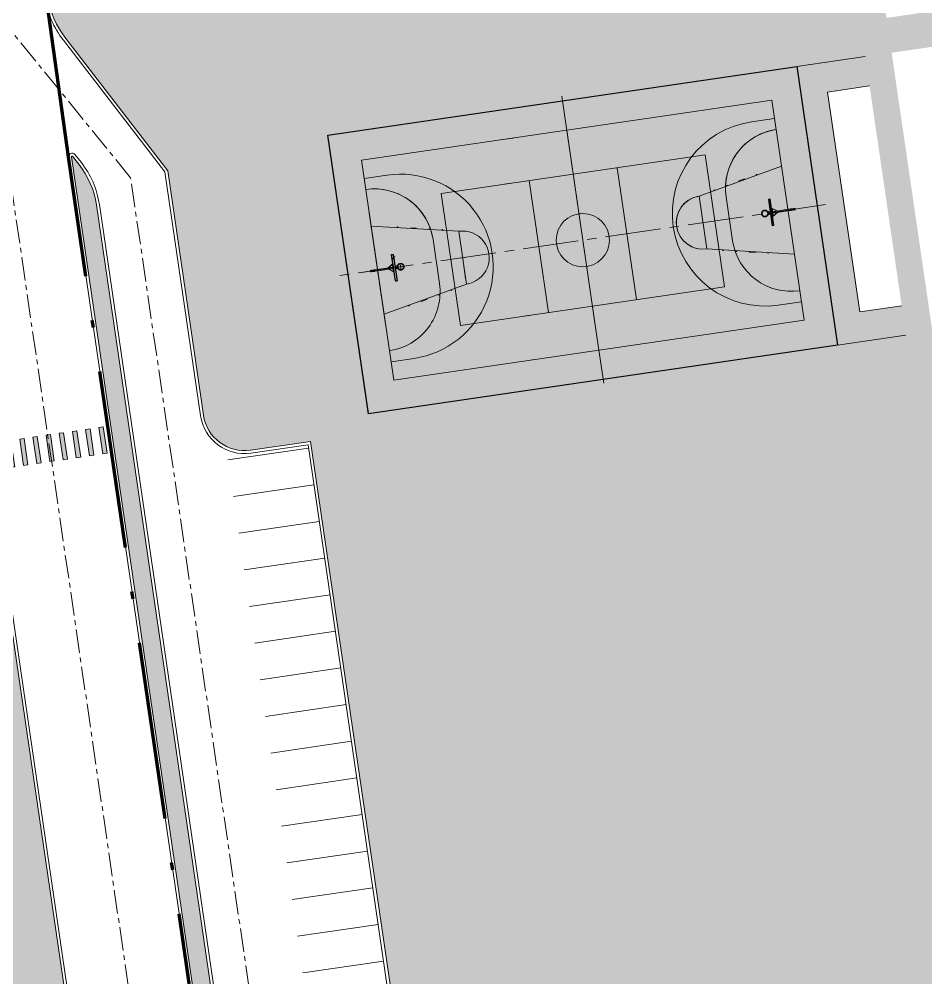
# Model space of a CAD drawing. Header units: metres. Extents: x 2 to 659295185, y -28 to 1124222152.
# Drawn here: x 656671.6 to 656732.8, y 1124199 to 1124263.7 of the extents above; entities that cross this region are included whole.
import ezdxf

# ---------------------------------------------------------------- set-up
doc = ezdxf.new("R2010")
doc.units = ezdxf.units.M
doc.header["$MEASUREMENT"] = 0
for name, pattern in [('ACAD_ISO05W100', [33, 24, -3, 0, -3, 0, -3]), ('ACAD_ISO10W100', [18.5, 12, -3, 0.5, -3]), ('CENTER', [50.8, 31.75, -6.35, 6.35, -6.35]), ('CENTER2', [1.125, 0.75, -0.125, 0.125, -0.125])]:
    doc.linetypes.add(name, pattern=pattern)
for name, color, linetype, lineweight in [("a''brocal", 220, 'CONTINUOUS', 15), ('acera', 32, 'CONTINUOUS', 20), ('AREA PARA BASURA', 9, 'CONTINUOUS', 15), ('area verde', 76, 'CONTINUOUS', 13), ('Canchas', 7, 'CONTINUOUS', 9), ('eje vial', 1, 'CENTER', 15), ('estaciomamiento', 8, 'CONTINUOUS', 15), ('MANZANA URBA', 30, 'ACAD_ISO10W100', 80), ('paso peatonal', 252, 'CONTINUOUS', 5), ('PSAPCE', 240, 'CONTINUOUS', 13)]:
    doc.layers.add(name, color=color, linetype=linetype, lineweight=lineweight)
doc.layers.add('AREA ACERA', color=7, linetype='CONTINUOUS', lineweight=15, true_color=0xfbe193)
doc.layers.add('AREA PARQUE JARDIN', color=7, linetype='CONTINUOUS', lineweight=15, true_color=0xb4f698)
doc.layers.add('texto', color=255, linetype='CONTINUOUS')
doc.layers.add('Title Block', color=7, linetype='CONTINUOUS')

# ---------------------------------------------------------------- blocks, each defined once
blk = doc.blocks.new('A$C13F54FF6')
at = {"layer": 'paso peatonal', "linetype": 'Continuous'}
for points in [[(23.449, 3.428), (23.188, 5.208), (22.891, 5.166), (23.152, 3.385)], [(18.996, 2.777), (18.736, 4.557), (18.439, 4.515), (18.699, 2.734)], [(19.886, 2.908), (19.626, 4.687), (19.329, 4.645), (19.59, 2.864)], [(20.777, 3.038), (20.517, 4.817), (20.22, 4.775), (20.48, 2.994)], [(21.668, 3.168), (21.407, 4.947), (21.11, 4.906), (21.371, 3.125)], [(22.558, 3.298), (22.298, 5.077), (22.001, 5.036), (22.261, 3.255)], [(16.324, 2.387), (16.064, 4.166), (15.767, 4.124), (16.028, 2.343)], [(17.215, 2.517), (16.955, 4.296), (16.658, 4.255), (16.918, 2.474)], [(18.105, 2.647), (17.845, 4.426), (17.548, 4.385), (17.809, 2.604)], [(5.531, 0.811), (5.271, 2.59), (4.974, 2.548), (5.235, 0.767)], [(6.422, 0.941), (6.162, 2.72), (5.865, 2.678), (6.125, 0.897)], [(1.969, 0.288), (1.709, 2.067), (1.412, 2.026), (1.672, 0.245)], [(2.86, 0.42), (2.599, 2.199), (2.302, 2.158), (2.563, 0.377)], [(3.75, 0.55), (3.49, 2.329), (3.193, 2.288), (3.453, 0.507)], [(4.641, 0.68), (4.381, 2.46), (4.084, 2.418), (4.344, 0.637)], [(-0.702, -0.103), (-0.962, 1.677), (-1.26, 1.635), (-0.999, -0.146)], [(0.188, 0.028), (-0.072, 1.807), (-0.369, 1.765), (-0.109, -0.016)], [(1.079, 0.158), (0.819, 1.937), (0.521, 1.895), (0.782, 0.114)]]:
    blk.add_hatch(color=256, dxfattribs=at).paths.add_polyline_path(points)
at = {"layer": 'paso peatonal', "linetype": 'Continuous', "flags": 128}
for points in [[(23.449, 3.428), (23.188, 5.208), (22.891, 5.166), (23.152, 3.385), (23.449, 3.428)], [(18.996, 2.777), (18.736, 4.557), (18.439, 4.515), (18.699, 2.734), (18.996, 2.777)], [(19.886, 2.908), (19.626, 4.687), (19.329, 4.645), (19.59, 2.864), (19.886, 2.908)], [(20.777, 3.038), (20.517, 4.817), (20.22, 4.775), (20.48, 2.994), (20.777, 3.038)], [(21.668, 3.168), (21.407, 4.947), (21.11, 4.906), (21.371, 3.125), (21.668, 3.168)], [(22.558, 3.298), (22.298, 5.077), (22.001, 5.036), (22.261, 3.255), (22.558, 3.298)], [(16.324, 2.387), (16.064, 4.166), (15.767, 4.124), (16.028, 2.343), (16.324, 2.387)], [(17.215, 2.517), (16.955, 4.296), (16.658, 4.255), (16.918, 2.474), (17.215, 2.517)], [(18.105, 2.647), (17.845, 4.426), (17.548, 4.385), (17.809, 2.604), (18.105, 2.647)], [(5.531, 0.811), (5.271, 2.59), (4.974, 2.548), (5.235, 0.767), (5.531, 0.811)], [(6.422, 0.941), (6.162, 2.72), (5.865, 2.678), (6.125, 0.897), (6.422, 0.941)], [(1.969, 0.288), (1.709, 2.067), (1.412, 2.026), (1.672, 0.245), (1.969, 0.288)], [(2.86, 0.42), (2.599, 2.199), (2.302, 2.158), (2.563, 0.377), (2.86, 0.42)], [(3.75, 0.55), (3.49, 2.329), (3.193, 2.288), (3.453, 0.507), (3.75, 0.55)], [(4.641, 0.68), (4.381, 2.46), (4.084, 2.418), (4.344, 0.637), (4.641, 0.68)], [(-0.702, -0.103), (-0.962, 1.677), (-1.26, 1.635), (-0.999, -0.146), (-0.702, -0.103)], [(0.188, 0.028), (-0.072, 1.807), (-0.369, 1.765), (-0.109, -0.016), (0.188, 0.028)], [(1.079, 0.158), (0.819, 1.937), (0.521, 1.895), (0.782, 0.114), (1.079, 0.158)]]:
    blk.add_lwpolyline(points, dxfattribs=at)
blk = doc.blocks.new('cancha 2')
at = {"layer": 'Canchas', "ltscale": 100, "true_color": 0x7bd1b5}
h = blk.add_hatch(color=123, dxfattribs=at)
h.paths.add_polyline_path([(656433.996, 1124181.806), (656465.996, 1124181.806), (656465.996, 1124162.806), (656433.996, 1124162.806)])
h.paths.add_polyline_path([(656435.996, 1124179.806), (656463.996, 1124179.806), (656463.996, 1124175.306), (656458.196, 1124174.106), (656458.196, 1124170.506), (656463.996, 1124169.306), (656463.996, 1124164.806), (656435.996, 1124164.806), (656435.996, 1124169.306), (656441.796, 1124170.506), (656441.796, 1124174.106), (656435.996, 1124175.306)], flags=16)
at = {"layer": 'Canchas', "lineweight": 100, "ltscale": 100, "true_color": 0xe79898}
h = blk.add_hatch(color=21, dxfattribs=at)
edge = h.paths.add_edge_path(flags=16)
edge.add_arc((656449.996, 1124172.306), 1.8, 0, 360)
edge = h.paths.add_edge_path()
edge.add_line((656435.996, 1124179.806), (656463.996, 1124179.806))
edge.add_line((656463.996, 1124179.806), (656463.996, 1124178.556))
edge.add_line((656463.996, 1124178.556), (656462.421, 1124178.556))
edge.add_arc((656462.421, 1124172.306), 6.25, 90, 270)
edge.add_line((656462.421, 1124166.056), (656463.996, 1124166.056))
edge.add_line((656463.996, 1124166.056), (656463.996, 1124164.806))
edge.add_line((656463.996, 1124164.806), (656435.996, 1124164.806))
edge.add_line((656435.996, 1124164.806), (656435.996, 1124166.056))
edge.add_line((656435.996, 1124166.056), (656437.571, 1124166.056))
edge.add_arc((656437.571, 1124172.306), 6.25, 270, 450)
edge.add_line((656437.571, 1124178.556), (656435.996, 1124178.556))
edge.add_line((656435.996, 1124178.556), (656435.996, 1124179.806))
at = {"layer": 'Canchas', "lineweight": 100, "ltscale": 100, "true_color": 0x57a5e5}
h = blk.add_hatch(color=153, dxfattribs=at)
edge = h.paths.add_edge_path()
edge.add_arc((656449.996, 1124172.306), 1.8, 0, 360)
edge = h.paths.add_edge_path()
edge.add_line((656435.996, 1124175.306), (656435.996, 1124178.556))
edge.add_line((656435.996, 1124178.556), (656437.571, 1124178.556))
edge.add_arc((656437.571, 1124172.306), 6.25, -90, 90, ccw=False)
edge.add_line((656437.571, 1124166.056), (656435.996, 1124166.056))
edge.add_line((656435.996, 1124166.056), (656435.996, 1124169.306))
edge.add_line((656435.996, 1124169.306), (656441.796, 1124170.506))
edge.add_line((656441.796, 1124170.506), (656441.796, 1124174.106))
edge.add_line((656441.796, 1124174.106), (656435.996, 1124175.306))
edge = h.paths.add_edge_path()
edge.add_line((656463.996, 1124175.306), (656463.996, 1124178.556))
edge.add_line((656463.996, 1124178.556), (656462.421, 1124178.556))
edge.add_arc((656462.421, 1124172.306), 6.25, 90, 270)
edge.add_line((656462.421, 1124166.056), (656463.996, 1124166.056))
edge.add_line((656463.996, 1124166.056), (656463.996, 1124169.306))
edge.add_line((656463.996, 1124169.306), (656458.196, 1124170.506))
edge.add_line((656458.196, 1124170.506), (656458.196, 1124174.106))
edge.add_line((656458.196, 1124174.106), (656463.996, 1124175.306))
at = {"layer": 'Canchas', "linetype": 'Continuous', "ltscale": 0.15}
for p, q in [((656433.996, 1124181.806), (656465.996, 1124181.806)), ((656433.996, 1124162.806), (656433.996, 1124181.806)), ((656465.996, 1124181.806), (656465.996, 1124162.806)), ((656465.996, 1124162.806), (656433.996, 1124162.806))]:
    blk.add_line(p, q, dxfattribs=at)
at = {"layer": 'Canchas', "color": 7, "ltscale": 100, "true_color": 0xffffff}
for p, q in [((656433.996, 1124181.806), (656465.996, 1124181.806)), ((656433.996, 1124162.806), (656433.996, 1124181.806)), ((656465.996, 1124181.806), (656465.996, 1124162.806)), ((656435.996, 1124179.806), (656463.996, 1124179.806)), ((656435.996, 1124164.806), (656435.996, 1124179.806)), ((656449.996, 1124179.806), (656449.996, 1124164.806)), ((656463.996, 1124179.806), (656463.996, 1124164.806)), ((656435.996, 1124178.556), (656437.571, 1124178.556)), ((656463.996, 1124178.556), (656462.421, 1124178.556)), ((656435.996, 1124175.306), (656441.796, 1124174.106)), ((656463.996, 1124175.306), (656458.196, 1124174.106)), ((656437.71, 1124174.951), (656437.72, 1124175)), ((656437.72, 1124175), (656437.769, 1124174.99)), ((656437.769, 1124174.99), (656437.759, 1124174.941)), ((656438.591, 1124174.769), (656438.601, 1124174.818)), ((656438.601, 1124174.818), (656438.993, 1124174.737)), ((656438.993, 1124174.737), (656438.983, 1124174.688)), ((656439.815, 1124174.516), (656439.826, 1124174.565)), ((656439.826, 1124174.565), (656439.874, 1124174.555)), ((656439.874, 1124174.555), (656439.864, 1124174.506)), ((656460.167, 1124174.565), (656460.118, 1124174.555)), ((656460.118, 1124174.555), (656460.128, 1124174.506)), ((656460.177, 1124174.516), (656460.167, 1124174.565)), ((656461.391, 1124174.818), (656460.999, 1124174.737)), ((656460.999, 1124174.737), (656461.01, 1124174.688)), ((656461.401, 1124174.769), (656461.391, 1124174.818)), ((656462.272, 1124175), (656462.223, 1124174.99)), ((656462.223, 1124174.99), (656462.234, 1124174.941)), ((656462.283, 1124174.951), (656462.272, 1124175)), ((656440.697, 1124174.333), (656440.707, 1124174.382)), ((656440.707, 1124174.382), (656440.756, 1124174.372)), ((656440.756, 1124174.372), (656440.746, 1124174.323)), ((656441.796, 1124174.106), (656441.796, 1124170.506)), ((656449.996, 1124174.106), (656450.129, 1124174.101)), ((656458.196, 1124174.106), (656458.066, 1124174.101)), ((656458.196, 1124174.106), (656458.196, 1124170.506)), ((656459.286, 1124174.382), (656459.237, 1124174.372)), ((656459.237, 1124174.372), (656459.247, 1124174.323)), ((656459.296, 1124174.333), (656459.286, 1124174.382)), ((656441.796, 1124170.506), (656435.996, 1124169.306)), ((656439.815, 1124170.096), (656439.826, 1124170.047)), ((656439.826, 1124170.047), (656439.874, 1124170.057)), ((656439.874, 1124170.057), (656439.864, 1124170.106)), ((656440.697, 1124170.278), (656440.707, 1124170.229)), ((656440.707, 1124170.229), (656440.756, 1124170.24)), ((656440.756, 1124170.24), (656440.746, 1124170.289)), ((656458.196, 1124170.506), (656463.996, 1124169.306)), ((656459.237, 1124170.24), (656459.247, 1124170.289)), ((656459.286, 1124170.229), (656459.237, 1124170.24)), ((656459.296, 1124170.278), (656459.286, 1124170.229)), ((656460.118, 1124170.057), (656460.128, 1124170.106)), ((656460.167, 1124170.047), (656460.118, 1124170.057)), ((656460.177, 1124170.096), (656460.167, 1124170.047)), ((656437.71, 1124169.66), (656437.72, 1124169.612)), ((656437.72, 1124169.612), (656437.769, 1124169.622)), ((656437.769, 1124169.622), (656437.759, 1124169.671)), ((656438.591, 1124169.843), (656438.601, 1124169.794)), ((656438.601, 1124169.794), (656438.993, 1124169.875)), ((656438.993, 1124169.875), (656438.983, 1124169.924)), ((656460.999, 1124169.875), (656461.01, 1124169.924)), ((656461.391, 1124169.794), (656460.999, 1124169.875)), ((656461.401, 1124169.843), (656461.391, 1124169.794)), ((656462.223, 1124169.622), (656462.234, 1124169.671)), ((656462.272, 1124169.612), (656462.223, 1124169.622)), ((656462.283, 1124169.66), (656462.272, 1124169.612)), ((656437.571, 1124166.056), (656435.996, 1124166.056)), ((656462.421, 1124166.056), (656463.996, 1124166.056)), ((656463.996, 1124164.806), (656435.996, 1124164.806)), ((656465.996, 1124162.806), (656433.996, 1124162.806))]:
    blk.add_line(p, q, dxfattribs=at)
at = {"layer": 'Canchas', "linetype": 'CENTER2', "ltscale": 5}
for p, q in [((656449.996, 1124182.132), (656449.996, 1124162.556)), ((656466.553, 1124172.306), (656433.376, 1124172.306))]:
    blk.add_line(p, q, dxfattribs=at)
at = {"layer": 'Canchas', "linetype": 'Continuous', "ltscale": 0.25}
for p, q in [((656435.996, 1124179.806), (656463.996, 1124179.806)), ((656435.996, 1124164.806), (656435.996, 1124179.806)), ((656449.996, 1124179.806), (656449.996, 1124164.806)), ((656463.996, 1124179.806), (656463.996, 1124164.806)), ((656462.421, 1124178.556), (656463.996, 1124178.556)), ((656440.996, 1124176.806), (656440.996, 1124167.806)), ((656440.996, 1124176.806), (656458.996, 1124176.806)), ((656446.996, 1124176.806), (656446.996, 1124167.806)), ((656452.996, 1124176.806), (656452.996, 1124167.806)), ((656458.996, 1124176.806), (656458.996, 1124167.806)), ((656441.796, 1124174.106), (656435.996, 1124175.306)), ((656458.196, 1124174.106), (656463.996, 1124175.306)), ((656437.72, 1124175), (656437.71, 1124174.951)), ((656437.72, 1124175), (656437.769, 1124174.99)), ((656437.769, 1124174.99), (656437.759, 1124174.941)), ((656438.601, 1124174.818), (656438.591, 1124174.769)), ((656438.601, 1124174.818), (656438.993, 1124174.737)), ((656438.993, 1124174.737), (656438.983, 1124174.688)), ((656439.826, 1124174.565), (656439.815, 1124174.516)), ((656439.826, 1124174.565), (656439.874, 1124174.555)), ((656439.874, 1124174.555), (656439.864, 1124174.506)), ((656460.167, 1124174.565), (656460.118, 1124174.555)), ((656460.118, 1124174.555), (656460.128, 1124174.506)), ((656460.167, 1124174.565), (656460.177, 1124174.516)), ((656461.391, 1124174.818), (656460.999, 1124174.737)), ((656460.999, 1124174.737), (656461.01, 1124174.688)), ((656461.391, 1124174.818), (656461.401, 1124174.769)), ((656462.272, 1124175), (656462.223, 1124174.99)), ((656462.223, 1124174.99), (656462.234, 1124174.941)), ((656462.272, 1124175), (656462.283, 1124174.951)), ((656440.707, 1124174.382), (656440.697, 1124174.333)), ((656440.707, 1124174.382), (656440.756, 1124174.372)), ((656440.756, 1124174.372), (656440.746, 1124174.323)), ((656441.796, 1124174.106), (656441.796, 1124170.506)), ((656458.196, 1124174.106), (656458.196, 1124170.506)), ((656459.286, 1124174.382), (656459.237, 1124174.372)), ((656459.237, 1124174.372), (656459.247, 1124174.323)), ((656459.286, 1124174.382), (656459.296, 1124174.333)), ((656439.996, 1124173.806), (656439.996, 1124170.806)), ((656459.996, 1124173.806), (656459.996, 1124170.806)), ((656435.996, 1124169.306), (656441.796, 1124170.506)), ((656439.826, 1124170.047), (656439.815, 1124170.096)), ((656439.826, 1124170.047), (656439.874, 1124170.057)), ((656439.874, 1124170.057), (656439.864, 1124170.106)), ((656440.707, 1124170.229), (656440.697, 1124170.278)), ((656440.707, 1124170.229), (656440.756, 1124170.24)), ((656440.756, 1124170.24), (656440.746, 1124170.289)), ((656463.996, 1124169.306), (656458.196, 1124170.506)), ((656459.237, 1124170.24), (656459.247, 1124170.289)), ((656459.286, 1124170.229), (656459.237, 1124170.24)), ((656459.286, 1124170.229), (656459.296, 1124170.278)), ((656460.118, 1124170.057), (656460.128, 1124170.106)), ((656460.167, 1124170.047), (656460.118, 1124170.057)), ((656460.167, 1124170.047), (656460.177, 1124170.096)), ((656437.72, 1124169.612), (656437.71, 1124169.66)), ((656437.72, 1124169.612), (656437.769, 1124169.622)), ((656437.769, 1124169.622), (656437.759, 1124169.671)), ((656438.601, 1124169.794), (656438.591, 1124169.843)), ((656438.601, 1124169.794), (656438.993, 1124169.875)), ((656438.993, 1124169.875), (656438.983, 1124169.924)), ((656460.999, 1124169.875), (656461.01, 1124169.924)), ((656461.391, 1124169.794), (656460.999, 1124169.875)), ((656461.391, 1124169.794), (656461.401, 1124169.843)), ((656462.223, 1124169.622), (656462.234, 1124169.671)), ((656462.272, 1124169.612), (656462.223, 1124169.622)), ((656462.272, 1124169.612), (656462.283, 1124169.66)), ((656440.996, 1124167.806), (656458.996, 1124167.806)), ((656437.571, 1124166.056), (656435.996, 1124166.056)), ((656462.421, 1124166.056), (656463.996, 1124166.056)), ((656463.996, 1124164.806), (656435.996, 1124164.806))]:
    blk.add_line(p, q, dxfattribs=at)
at = {"layer": 'Canchas', "ltscale": 100}
for p, q in [((656446.338, 1124179.806), (656445.312, 1124179.806)), ((656445.743, 1124176.806), (656445.312, 1124176.806)), ((656445.743, 1124176.806), (656445.312, 1124176.806)), ((656435.996, 1124176.197), (656435.996, 1124168.452)), ((656435.996, 1124173.938), (656435.996, 1124173.674)), ((656435.996, 1124172.356), (656435.996, 1124173.608)), ((656435.996, 1124173.156), (656435.996, 1124172.872)), ((656437.196, 1124173.156), (656437.196, 1124172.872)), ((656435.946, 1124172.306), (656434.909, 1124172.306)), ((656435.946, 1124172.306), (656434.909, 1124172.306)), ((656435.996, 1124172.256), (656435.996, 1124170.888)), ((656437.439, 1124172.306), (656437.704, 1124172.306)), ((656437.571, 1124172.438), (656437.571, 1124172.174)), ((656441.664, 1124172.306), (656441.929, 1124172.306)), ((656441.796, 1124172.438), (656441.796, 1124172.174)), ((656441.796, 1124172.256), (656441.796, 1124170.888)), ((656445.743, 1124167.806), (656445.312, 1124167.806)), ((656445.462, 1124167.806), (656445.512, 1124167.806)), ((656449.996, 1124167.756), (656449.996, 1124166.636)), ((656449.996, 1124167.756), (656449.996, 1124166.636)), ((656445.462, 1124164.806), (656445.512, 1124164.806))]:
    blk.add_line(p, q, dxfattribs=at)
at = {"layer": 'Canchas', "color": 1, "ltscale": 100, "true_color": 0xff1414}
for p, q in [((656435.996, 1124177.806), (656436.384, 1124177.787)), ((656463.996, 1124177.806), (656463.608, 1124177.787)), ((656439.996, 1124173.806), (656439.996, 1124170.806)), ((656459.996, 1124173.806), (656459.996, 1124170.806))]:
    blk.add_line(p, q, dxfattribs=at)
at = {"layer": 'Canchas', "color": 51, "ltscale": 100}
for p, q in [((656440.996, 1124176.806), (656458.996, 1124176.806)), ((656440.996, 1124167.806), (656440.996, 1124176.806)), ((656446.996, 1124176.806), (656446.996, 1124167.806)), ((656452.996, 1124176.806), (656452.996, 1124167.806)), ((656458.996, 1124176.806), (656458.996, 1124167.806)), ((656458.996, 1124167.806), (656440.996, 1124167.806))]:
    blk.add_line(p, q, dxfattribs=at)
at = {"layer": 'Canchas', "color": 7, "linetype": 'ACAD_ISO05W100', "lineweight": 30}
for p, q in [((656437.086, 1124171.406), (656437.086, 1124173.206)), ((656437.086, 1124173.206), (656437.196, 1124173.206)), ((656437.196, 1124173.206), (656437.196, 1124171.406)), ((656462.796, 1124173.206), (656462.796, 1124171.406)), ((656462.906, 1124173.206), (656462.796, 1124173.206)), ((656462.906, 1124171.406), (656462.906, 1124173.206)), ((656437.086, 1124171.406), (656437.196, 1124171.406)), ((656462.906, 1124171.406), (656462.796, 1124171.406))]:
    blk.add_line(p, q, dxfattribs=at)
at = {"layer": 'Canchas', "color": 0, "linetype": 'ByBlock', "lineweight": 30}
blk.add_line((656437.111, 1124172.887), (656437.281, 1124173.057), dxfattribs=at)
at = {"layer": 'Canchas', "color": 7, "ltscale": 100}
for p, q in [((656435.538, 1124172.292), (656435.538, 1124172.32)), ((656464.454, 1124172.292), (656464.454, 1124172.32))]:
    blk.add_line(p, q, dxfattribs=at)
at = {"layer": 'Canchas', "color": 7, "linetype": 'ACAD_ISO05W100', "lineweight": 15}
for p, q in [((656435.545, 1124172.351), (656435.587, 1124172.351)), ((656435.545, 1124172.261), (656435.587, 1124172.261)), ((656435.587, 1124172.36), (656435.605, 1124172.36)), ((656435.587, 1124172.252), (656435.587, 1124172.36)), ((656435.587, 1124172.252), (656435.605, 1124172.252)), ((656435.605, 1124172.252), (656435.605, 1124172.36)), ((656435.605, 1124172.351), (656435.691, 1124172.351)), ((656435.691, 1124172.261), (656435.605, 1124172.261)), ((656435.691, 1124172.358), (656435.786, 1124172.358)), ((656435.691, 1124172.254), (656435.691, 1124172.358)), ((656435.691, 1124172.254), (656435.786, 1124172.254)), ((656435.786, 1124172.367), (656435.806, 1124172.367)), ((656435.786, 1124172.245), (656435.786, 1124172.367)), ((656435.806, 1124172.245), (656435.786, 1124172.245)), ((656435.806, 1124172.245), (656435.806, 1124172.367)), ((656435.806, 1124172.357), (656437.086, 1124172.357)), ((656435.996, 1124172.255), (656435.806, 1124172.255)), ((656435.996, 1124172.255), (656437.086, 1124172.255)), ((656436.726, 1124172.357), (656437.036, 1124172.558)), ((656436.726, 1124172.255), (656437.036, 1124172.047)), ((656436.748, 1124172.357), (656437.036, 1124172.542)), ((656436.751, 1124172.255), (656437.036, 1124172.07)), ((656437.036, 1124172.558), (656437.086, 1124172.558)), ((656437.036, 1124172.558), (656437.036, 1124172.357)), ((656437.036, 1124172.255), (656437.036, 1124172.047)), ((656437.036, 1124172.047), (656437.086, 1124172.047)), ((656437.086, 1124172.558), (656437.086, 1124172.357)), ((656437.086, 1124172.357), (656437.086, 1124172.255)), ((656437.086, 1124172.255), (656437.086, 1124172.047)), ((656437.196, 1124172.334), (656437.398, 1124172.449)), ((656437.196, 1124172.334), (656437.346, 1124172.334)), ((656437.196, 1124172.278), (656437.398, 1124172.162)), ((656437.196, 1124172.278), (656437.346, 1124172.278)), ((656437.217, 1124172.334), (656437.383, 1124172.429)), ((656437.217, 1124172.278), (656437.383, 1124172.183)), ((656462.796, 1124172.334), (656462.594, 1124172.449)), ((656462.796, 1124172.278), (656462.595, 1124172.162)), ((656462.776, 1124172.334), (656462.61, 1124172.429)), ((656462.776, 1124172.278), (656462.61, 1124172.183)), ((656462.796, 1124172.334), (656462.646, 1124172.334)), ((656462.796, 1124172.278), (656462.646, 1124172.278)), ((656462.957, 1124172.558), (656462.906, 1124172.558)), ((656462.906, 1124172.558), (656462.906, 1124172.357)), ((656462.906, 1124172.357), (656462.906, 1124172.255)), ((656464.186, 1124172.357), (656462.906, 1124172.357)), ((656462.906, 1124172.255), (656462.906, 1124172.047)), ((656463.996, 1124172.255), (656462.906, 1124172.255)), ((656462.957, 1124172.047), (656462.906, 1124172.047)), ((656462.957, 1124172.558), (656462.957, 1124172.357)), ((656463.266, 1124172.357), (656462.957, 1124172.558)), ((656463.244, 1124172.357), (656462.957, 1124172.542)), ((656462.957, 1124172.255), (656462.957, 1124172.047)), ((656463.241, 1124172.255), (656462.957, 1124172.07)), ((656463.266, 1124172.255), (656462.957, 1124172.047)), ((656463.996, 1124172.255), (656464.186, 1124172.255)), ((656464.206, 1124172.367), (656464.186, 1124172.367)), ((656464.186, 1124172.245), (656464.186, 1124172.367)), ((656464.186, 1124172.245), (656464.206, 1124172.245)), ((656464.206, 1124172.245), (656464.206, 1124172.367)), ((656464.301, 1124172.358), (656464.206, 1124172.358)), ((656464.301, 1124172.254), (656464.206, 1124172.254)), ((656464.301, 1124172.254), (656464.301, 1124172.358)), ((656464.387, 1124172.351), (656464.301, 1124172.351)), ((656464.301, 1124172.261), (656464.387, 1124172.261)), ((656464.405, 1124172.36), (656464.387, 1124172.36)), ((656464.387, 1124172.252), (656464.387, 1124172.36)), ((656464.405, 1124172.252), (656464.387, 1124172.252)), ((656464.405, 1124172.252), (656464.405, 1124172.36)), ((656464.448, 1124172.351), (656464.405, 1124172.351)), ((656464.448, 1124172.261), (656464.405, 1124172.261))]:
    blk.add_line(p, q, dxfattribs=at)
at = {"layer": 'Canchas'}
blk.add_lwpolyline([(656433.996, 1124181.806), (656433.996, 1124162.806), (656465.996, 1124162.806), (656465.996, 1124181.806), (656433.996, 1124181.806)], dxfattribs=at)
at = {"layer": 'Canchas', "linetype": 'Continuous', "ltscale": 0.25}
blk.add_circle((656449.996, 1124172.306), 1.8, dxfattribs=at)
at = {"layer": 'Canchas', "color": 7, "linetype": 'ACAD_ISO05W100', "lineweight": 15}
for centre, radius in [((656437.571, 1124172.306), 0.225), ((656437.571, 1124172.306), 0.195), ((656462.421, 1124172.306), 0.225), ((656462.421, 1124172.306), 0.195)]:
    blk.add_circle(centre, radius, dxfattribs=at)
at = {"layer": 'Canchas', "linetype": 'Continuous', "ltscale": 0.25}
for centre, radius, start, end in [((656437.571, 1124172.306), 6.25, 270, 90), ((656462.421, 1124172.306), 6.25, 90, 270), ((656435.996, 1124173.806), 4, 0, 90), ((656463.996, 1124173.806), 4, 90, 180), ((656441.796, 1124172.306), 1.8, 270, 90), ((656458.196, 1124172.306), 1.8, 90, 270), ((656435.996, 1124170.806), 4, 270, 0), ((656463.996, 1124170.806), 4, 180, 270)]:
    blk.add_arc(centre, radius, start, end, dxfattribs=at)
at = {"layer": 'Canchas', "color": 7, "ltscale": 100, "true_color": 0xffffff}
for centre, radius, start, end in [((656437.571, 1124172.306), 6.25, 270, 90), ((656462.421, 1124172.306), 6.25, 90, 270), ((656449.996, 1124174.106), 0.000176, 87.88911, 92.11089), ((656458.196, 1124172.306), 1.8, 94.15035, 270)]:
    blk.add_arc(centre, radius, start, end, dxfattribs=at)
at = {"layer": 'Canchas', "color": 1, "ltscale": 100, "true_color": 0xff1414}
for centre, start, end in [((656435.996, 1124173.806), 0, 84.43693), ((656463.996, 1124173.806), 95.56307, 180), ((656435.996, 1124170.806), 270, 0), ((656463.996, 1124170.806), 180, 270)]:
    blk.add_arc(centre, 4, start, end, dxfattribs=at)
at = {"layer": 'Canchas', "color": 7, "linetype": 'ACAD_ISO05W100', "lineweight": 15}
for centre, start, end in [((656435.544, 1124172.306), 70.01636, 289.97995), ((656435.562, 1124172.306), 109.97995, 250.01636), ((656464.448, 1124172.306), 250.02005, 109.98364), ((656464.431, 1124172.306), 289.98364, 70.02005)]:
    blk.add_arc(centre, 0.0479, start, end, dxfattribs=at)
blk = doc.blocks.new('cancha centro parroquial')
at = {"layer": 'AREA ACERA'}
h = blk.add_hatch(color=256, dxfattribs=at)
h.dxf.hatch_style = 1
h.paths.add_polyline_path([(658823.253, 1124721.247), (658818.59, 1124721.247), (658818.59, 1124702.248), (658823.253, 1124702.248), (658823.253, 1124704.248), (658820.39, 1124704.248), (658820.39, 1124719.248), (658823.253, 1124719.248)])
at = {"layer": 'acera', "linetype": 'Continuous', "ltscale": 0.4, "flags": 128}
for points in [[(658818.59, 1124721.248), (658823.253, 1124721.248)], [(658820.39, 1124719.248), (658823.253, 1124719.248), (658823.253, 1124719.248)], [(658820.39, 1124704.248), (658820.39, 1124704.248), (658820.39, 1124719.248)], [(658820.39, 1124704.248), (658823.253, 1124704.248)], [(658818.59, 1124702.248), (658823.253, 1124702.248)]]:
    blk.add_lwpolyline(points, dxfattribs=at)
at = {"layer": 'Title Block'}
blk.add_lwpolyline([(658786.59, 1124721.248), (658818.59, 1124721.248), (658818.59, 1124702.248), (658786.59, 1124702.248), (658786.59, 1124721.248)], dxfattribs=at)
at = {"layer": 'texto', "color": 2, "rotation": 359.9999542374}
blk.add_blockref('cancha 2', (2351.696, 539.967), dxfattribs=at)

msp = doc.modelspace()

# ---------------------------------------------------------------- hatches: boundary and pattern name
at = {"layer": 'AREA ACERA'}
h = msp.add_hatch(color=256, dxfattribs=at)
h.dxf.hatch_style = 1
edge = h.paths.add_edge_path()
edge.add_line((656818.5115, 1124276.7107), (656730.1156, 1124263.7627))
edge.add_line((656730.1156, 1124263.7627), (656728.0211, 1124278.0888))
edge.add_line((656728.0211, 1124278.0888), (656772.2272, 1124284.5519))
edge.add_line((656772.2272, 1124284.5519), (656774.3183, 1124270.2494))
edge.add_line((656774.3183, 1124270.2494), (656776.0993, 1124270.5098))
edge.add_line((656776.0993, 1124270.5098), (656774.0082, 1124284.8123))
edge.add_line((656774.0082, 1124284.8123), (656816.4204, 1124291.0132))
edge.add_line((656816.4204, 1124291.0132), (656825.4525, 1124229.2366))
edge.add_line((656825.4525, 1124229.2366), (656737.0532, 1124216.3121))
edge.add_line((656737.0532, 1124216.3121), (656730.4594, 1124261.4115))
edge.add_line((656730.4594, 1124261.4115), (656728.6783, 1124261.1511))
edge.add_line((656728.6783, 1124261.1511), (656732.0088, 1124238.3715))
edge.add_line((656732.0088, 1124238.3715), (656694.5956, 1124232.9014))
edge.add_line((656694.5956, 1124232.9014), (656693.7777, 1124238.4961))
edge.add_line((656693.7777, 1124238.4961), (656688.434, 1124237.7149))
edge.add_line((656688.434, 1124237.7149), (656683.4832, 1124271.5771))
edge.add_line((656683.4832, 1124271.5771), (656681.7026, 1124271.3167))
edge.add_line((656681.7026, 1124271.3167), (656686.6419, 1124237.5334))
edge.add_line((656686.6419, 1124237.5334), (656683.9703, 1124237.1428))
edge.add_line((656683.9703, 1124237.1428), (656683.9993, 1124236.9449))
edge.add_arc((656686.7698, 1124237.35), 2.8, 188.318083, 223.192438)
edge.add_line((656684.7284, 1124235.4335), (656692.2456, 1124236.5326))
edge.add_line((656692.2456, 1124236.5326), (656698.47, 1124193.96))
edge.add_line((656698.47, 1124193.96), (656700.251, 1124194.2204))
edge.add_line((656700.251, 1124194.2204), (656694.8559, 1124231.1214))
edge.add_line((656694.8559, 1124231.1214), (656732.2686, 1124236.5913))
edge.add_line((656732.2686, 1124236.5913), (656737.6642, 1124199.6904))
edge.add_line((656737.6642, 1124199.6904), (656739.4454, 1124199.9502))
edge.add_line((656739.4454, 1124199.9502), (656737.4004, 1124213.9374))
edge.add_line((656737.4004, 1124213.9374), (656781.6065, 1124220.4006))
edge.add_line((656781.6065, 1124220.4006), (656783.6514, 1124206.414))
edge.add_line((656783.6514, 1124206.414), (656785.4324, 1124206.6744))
edge.add_line((656785.4324, 1124206.6744), (656783.3875, 1124220.661))
edge.add_line((656783.3875, 1124220.661), (656825.7997, 1124226.8619))
edge.add_line((656825.7997, 1124226.8619), (656827.8446, 1124212.8754))
edge.add_line((656827.8446, 1124212.8754), (656829.6256, 1124213.1358))
edge.add_line((656829.6256, 1124213.1358), (656817.941, 1124293.0548))
edge.add_line((656817.941, 1124293.0548), (656681.4422, 1124273.0978))
edge.add_line((656681.4422, 1124273.0978), (656681.7026, 1124271.3167))
edge.add_line((656681.7026, 1124271.3167), (656726.24, 1124277.8283))
edge.add_line((656726.24, 1124277.8283), (656728.6783, 1124261.1511))
edge.add_line((656728.6783, 1124261.1511), (656818.8587, 1124274.336))
edge.add_line((656818.8587, 1124274.336), (656818.5115, 1124276.7107))
h = msp.add_hatch(color=256, dxfattribs=at)
h.dxf.hatch_style = 1
h.paths.add_polyline_path([(656677.9969, 1124234.4493), (656679.1842, 1124234.6229), (656678.9237, 1124236.4049), (656677.7363, 1124236.2313)])
h.paths.add_polyline_path([(656660.766, 1124233.7502), (656661.0265, 1124231.9681), (656669.4874, 1124233.2052), (656669.2268, 1124234.9872)])
h = msp.add_hatch(color=256, dxfattribs=at)
h.dxf.hatch_style = 1
edge = h.paths.add_edge_path()
edge.add_line((656840.5659, 1124184.6183), (656833.9364, 1124183.6491))
edge.add_line((656833.9364, 1124183.6491), (656829.6256, 1124213.1339))
edge.add_line((656829.6256, 1124213.1339), (656827.8445, 1124212.8735))
edge.add_line((656827.8445, 1124212.8735), (656829.9391, 1124198.5473))
edge.add_line((656829.9391, 1124198.5473), (656817.7707, 1124196.7682))
edge.add_line((656817.7707, 1124196.7682), (656818.382, 1124192.5725))
edge.add_line((656818.382, 1124192.5725), (656830.552, 1124194.3547))
edge.add_line((656830.552, 1124194.3547), (656832.1549, 1124183.3918))
edge.add_line((656832.1549, 1124183.3918), (656789.7428, 1124177.1909))
edge.add_line((656789.7428, 1124177.1909), (656788.1469, 1124188.1549))
edge.add_line((656788.1469, 1124188.1549), (656802.1044, 1124190.1955))
edge.add_line((656802.1044, 1124190.1955), (656801.491, 1124194.3909))
edge.add_line((656801.491, 1124194.3909), (656787.5265, 1124192.3492))
edge.add_line((656787.5265, 1124192.3492), (656785.6925, 1124204.8933))
edge.add_line((656785.6925, 1124204.8933), (656783.9114, 1124204.6329))
edge.add_line((656783.9114, 1124204.6329), (656785.7459, 1124192.086))
edge.add_line((656785.7459, 1124192.086), (656771.7835, 1124190.0446))
edge.add_line((656771.7835, 1124190.0446), (656772.3969, 1124185.8492))
edge.add_line((656772.3969, 1124185.8492), (656786.3593, 1124187.8906))
edge.add_line((656786.3593, 1124187.8906), (656787.9617, 1124176.9311))
edge.add_line((656787.9617, 1124176.9311), (656743.7555, 1124170.4679))
edge.add_line((656743.7555, 1124170.4679), (656742.1632, 1124181.3589))
edge.add_line((656742.1632, 1124181.3589), (656756.1198, 1124183.4694))
edge.add_line((656756.1198, 1124183.4694), (656755.5064, 1124187.6648))
edge.add_line((656755.5064, 1124187.6648), (656741.5398, 1124185.6228))
edge.add_line((656741.5398, 1124185.6228), (656739.7054, 1124198.1691))
edge.add_line((656739.7054, 1124198.1691), (656737.9243, 1124197.9093))
edge.add_line((656737.9243, 1124197.9093), (656739.7662, 1124185.3664))
edge.add_line((656739.7662, 1124185.3664), (656725.7963, 1124183.3213))
edge.add_line((656725.7963, 1124183.3213), (656726.4098, 1124179.1256))
edge.add_line((656726.4098, 1124179.1256), (656740.3721, 1124181.167))
edge.add_line((656740.3721, 1124181.167), (656741.9743, 1124170.2087))
edge.add_line((656741.9743, 1124170.2087), (656699.2179, 1124163.9575))
edge.add_line((656699.2179, 1124163.9575), (656697.6158, 1124174.9158))
edge.add_line((656697.6158, 1124174.9158), (656710.1326, 1124176.7457))
edge.add_line((656710.1326, 1124176.7457), (656709.5192, 1124180.9415))
edge.add_line((656709.5192, 1124180.9415), (656697.0024, 1124179.1111))
edge.add_line((656697.0024, 1124179.1111), (656695.1679, 1124191.6581))
edge.add_line((656695.1679, 1124191.6581), (656828.1046, 1124211.0942))
edge.add_line((656828.1046, 1124211.0942), (656827.8445, 1124212.8735))
edge.add_line((656827.8445, 1124212.8735), (656690.9518, 1124192.8608))
edge.add_arc((656693.5193, 1124191.5913), 2.8642, 153.689477, 191.769021)
edge.add_line((656690.7153, 1124191.0072), (656693.3869, 1124191.3978))
edge.add_line((656693.3869, 1124191.3978), (656700.4467, 1124143.111))
edge.add_arc((686287.7461, 1128467.3044), 29901.6209, 188.31492831, 188.31780187)
edge.add_line((656700.6636, 1124141.6271), (656700.8373, 1124140.4394))
edge.add_line((656700.8373, 1124140.4394), (656703.8057, 1124140.8734))
edge.add_line((656703.8057, 1124140.8734), (656703.6321, 1124142.0609))
edge.add_line((656703.6321, 1124142.0609), (656739.7899, 1124147.3474))
edge.add_arc((656735.6288, 1124151.3878), 5.8, 315.843385, 336.008677)
edge.add_line((656740.9277, 1124149.0296), (656702.2278, 1124143.3714))
edge.add_line((656702.2278, 1124143.3714), (656699.4786, 1124162.1746))
edge.add_line((656699.4786, 1124162.1746), (656832.4152, 1124181.6107))
edge.add_line((656832.4152, 1124181.6107), (656833.211, 1124176.1686))
edge.add_line((656833.211, 1124176.1686), (656834.992, 1124176.429))
edge.add_line((656834.992, 1124176.429), (656834.1968, 1124181.8681))
edge.add_line((656834.1968, 1124181.8681), (656840.8263, 1124182.8373))
edge.add_line((656840.8263, 1124182.8373), (656840.5659, 1124184.6183))
at = {"layer": 'AREA PARA BASURA'}
h = msp.add_hatch(color=256, dxfattribs=at)
h.dxf.hatch_style = 1
h.paths.add_polyline_path([(656686.6416, 1124237.5334), (656683.97, 1124237.1428), (656683.536, 1124240.1112), (656686.2076, 1124240.5018)])
at = {"layer": 'AREA PARQUE JARDIN'}
h = msp.add_hatch(color=256, dxfattribs=at)
h.dxf.hatch_style = 1
h.paths.add_polyline_path([(656726.2405, 1124277.8283), (656683.4842, 1124271.5771), (656688.4345, 1124237.7148), (656693.7782, 1124238.496), (656694.5961, 1124232.9014), (656732.0093, 1124238.3714), (656731.4275, 1124242.3509), (656695.1502, 1124237.0469), (656692.4015, 1124255.847), (656728.6788, 1124261.151)])
h = msp.add_hatch(color=256, dxfattribs=at)
h.dxf.hatch_style = 1
h.paths.add_polyline_path([(656732.2691, 1124236.5914), (656694.8559, 1124231.1214), (656700.251, 1124194.2204), (656737.6642, 1124199.6904)])
at = {"layer": 'area verde'}
h = msp.add_hatch(color=256, dxfattribs=at)
h.dxf.hatch_style = 1
edge = h.paths.add_edge_path()
edge.add_line((656690.9518, 1124192.8608), (656698.4696, 1124193.9598))
edge.add_line((656698.4696, 1124193.9598), (656692.2452, 1124236.5325))
edge.add_line((656692.2452, 1124236.5325), (656684.7281, 1124235.4335))
edge.add_arc((656686.7655, 1124237.3385), 2.7893, 223.077123, 278.433339)
edge.add_line((656687.1745, 1124234.5794), (656691.2314, 1124235.1725))
edge.add_line((656691.2314, 1124235.1725), (656697.1087, 1124194.9737))
edge.add_line((656697.1087, 1124194.9737), (656693.0519, 1124194.3805))
edge.add_arc((656693.457, 1124191.61), 2.8, 98.318052, 153.46787)
edge = h.paths.add_edge_path()
edge.add_line((656683.536, 1124240.1112), (656686.2075, 1124240.5018))
edge.add_line((656686.2075, 1124240.5018), (656672.8482, 1124331.8759))
edge.add_line((656672.8482, 1124331.8759), (656663.9429, 1124330.5739))
edge.add_line((656663.9429, 1124330.5739), (656673.5099, 1124265.1389))
edge.add_arc((656679.2489, 1124265.978), 5.8, 188.31803, 218.334211)
edge.add_line((656674.6993, 1124262.3805), (656681.5863, 1124253.4467))
edge.add_line((656681.5863, 1124253.4467), (656683.536, 1124240.1112))
edge = h.paths.add_edge_path()
edge.add_line((656688.5316, 1124162.395), (656697.4369, 1124163.697))
edge.add_line((656697.4369, 1124163.697), (656693.3869, 1124191.3977))
edge.add_line((656693.3869, 1124191.3977), (656690.7153, 1124191.0071))
edge.add_line((656690.7153, 1124191.0071), (656692.9274, 1124175.8771))
edge.add_line((656692.9274, 1124175.8771), (656689.0774, 1124166.3458))
edge.add_arc((656696.746, 1124163.2732), 8.2613, 158.165127, 186.102153)
edge = h.paths.add_edge_path()
edge.add_line((656697.8709, 1124160.7286), (656688.9656, 1124159.4265))
edge.add_line((656688.9656, 1124159.4265), (656691.0914, 1124144.8868))
edge.add_arc((656696.8319, 1124145.7154), 5.8, 188.213246, 220.627922)
edge.add_line((656692.4299, 1124141.9388), (656700.4467, 1124143.1109))
edge.add_line((656700.4467, 1124143.1109), (656697.8709, 1124160.7286))
h = msp.add_hatch(color=256, dxfattribs=at)
h.dxf.hatch_style = 1
edge = h.paths.add_edge_path()
edge.add_line((656679.1842, 1124234.6229), (656677.9968, 1124234.4493))
edge.add_line((656677.9968, 1124234.4493), (656685.3121, 1124184.415))
edge.add_line((656685.3121, 1124184.415), (656686.9593, 1124173.1487))
edge.add_arc((656687.0047, 1124173.1726), 0.0513, 207.75246, 341.816859)
edge.add_line((656687.0534, 1124173.1566), (656687.3301, 1124173.8603))
edge.add_arc((656681.95, 1124175.9097), 5.7572, 339.146192, 368.428617)
edge.add_line((656687.645, 1124176.7536), (656679.1842, 1124234.6229))
edge = h.paths.add_edge_path()
edge.add_line((656677.7363, 1124236.2314), (656678.9237, 1124236.405))
edge.add_line((656678.9237, 1124236.405), (656676.7702, 1124251.1339))
edge.add_arc((656671.0313, 1124250.2949), 5.8, 8.317997, 38.322119)
edge.add_line((656675.5816, 1124253.8913), (656675.1639, 1124254.4198))
edge.add_arc((656675.1304, 1124254.3827), 0.05, 47.906658, 206.894997)
edge.add_line((656675.0858, 1124254.3601), (656677.7363, 1124236.2314))
h = msp.add_hatch(color=256, dxfattribs=at)
h.dxf.hatch_style = 1
h.paths.add_polyline_path([(656669.4874, 1124233.2052), (656661.0265, 1124231.9681), (656671.5613, 1124159.9138), (656680.0221, 1124161.1509)])
h.paths.add_polyline_path([(656673.6347, 1124145.7325, 0.4132737), (656680.1948, 1124140.83, 0.4103771), (656682.5252, 1124144.0306), (656680.4561, 1124158.1824), (656671.9953, 1124156.9454)])

# ---------------------------------------------------------------- linework, layer by layer
at = {"layer": "a''brocal", "elevation": 433.2399, "flags": 128}
for points in [[(656657.2686, 1124318.1601), (656682.7267, 1124144.0351, -0.4312446), (656679.9894, 1124140.6033, -0.4018359), (656673.4368, 1124145.7035), (656648.1742, 1124318.4913, -0.3751309), (656651.3516, 1124323.2855, -0.3710912)], [(656657.0707, 1124318.1311), (656682.5287, 1124144.0066, -0.4314056), (656679.9709, 1124140.8025, -0.4019346), (656673.6347, 1124145.7325), (656648.3723, 1124318.519, -0.3731888), (656651.3783, 1124323.0853, -0.369745)]]:
    msp.add_lwpolyline(points, format="xyb", close=True, dxfattribs=at)
at = {"layer": "a''brocal", "elevation": 433.2399}
for points in [[(656673.312, 1124265.11, 0.1316718), (656674.5417, 1124262.2575), (656681.3959, 1124253.366), (656683.801, 1124236.9159, 0.4142133), (656687.2035, 1124234.3815), (656691.0624, 1124234.9457), (656696.8819, 1124195.1426), (656693.0229, 1124194.5784, 0.4142136), (656690.4885, 1124191.176), (656692.7217, 1124175.9017), (656688.9006, 1124166.4422)], [(656673.5099, 1124265.1389, 0.1317245), (656674.6993, 1124262.3805), (656681.5863, 1124253.4467), (656683.9989, 1124236.9449, 0.4142133), (656687.1745, 1124234.5794), (656691.2314, 1124235.1725), (656697.1087, 1124194.9737), (656693.0519, 1124194.3805, 0.4142136), (656690.6864, 1124191.2049), (656692.9274, 1124175.8771), (656689.0861, 1124166.3673)], [(656687.8429, 1124176.7825), (656676.9681, 1124251.1629), (656676.9681, 1124251.1629, 0.1316725), (656675.7385, 1124254.0154), (656675.3144, 1124254.552, 0.6836738), (656674.8804, 1124254.3826), (656674.8804, 1124254.3826), (656674.8804, 1124254.3826), (656685.1142, 1124184.3861), (656686.7643, 1124173.0999, 0.6836737), (656687.2286, 1124173.0618), (656687.5165, 1124173.788, 0.1275536), (656687.8429, 1124176.7825), (656687.8429, 1124176.7825)]]:
    msp.add_lwpolyline(points, format="xyb", dxfattribs=at)
msp.add_lwpolyline([(656687.645, 1124176.7536), (656676.7702, 1124251.1339, 0.1316725), (656675.5815, 1124253.8914), (656675.1639, 1124254.4198, 0.5880718), (656675.0812, 1124254.3916), (656685.3121, 1124184.415), (656686.9593, 1124173.1487, 0.587652), (656687.0466, 1124173.1453), (656687.3301, 1124173.8603, 0.1274876)], format="xyb", close=True, dxfattribs=at)
msp.add_lwpolyline([(656691.0624, 1124234.9457), (656691.0624, 1124234.9457)], close=True, dxfattribs=at)
at = {"layer": 'eje vial', "ltscale": 0.05, "elevation": 433.2399, "flags": 128}
for points in [[(656656.6613, 1124350.6547), (656687.0387, 1124142.883)], [(656679.0793, 1124252.9671), (656669.159, 1124265.1746)], [(656690.3916, 1124175.5947), (656679.0793, 1124252.9671)]]:
    msp.add_lwpolyline(points, dxfattribs=at)
at = {"layer": 'estaciomamiento', "elevation": 433.2399}
for points in [[(656691.0952, 1124234.7219), (656685.653, 1124233.9262)], [(656691.4559, 1124232.248), (656686.0147, 1124231.4526)], [(656691.8185, 1124229.7745), (656686.3763, 1124228.9789)], [(656692.1802, 1124227.3008), (656686.738, 1124226.5052)], [(656692.5418, 1124224.8271), (656687.0997, 1124224.0315)], [(656692.9035, 1124222.3534), (656687.4614, 1124221.5578)], [(656693.2652, 1124219.8797), (656687.823, 1124219.0841)], [(656693.6269, 1124217.406), (656688.1847, 1124216.6104)], [(656693.9885, 1124214.9323), (656688.5464, 1124214.1367)], [(656694.3502, 1124212.4586), (656688.908, 1124211.663)], [(656694.7119, 1124209.9848), (656689.2697, 1124209.1892)], [(656695.0735, 1124207.5111), (656689.6314, 1124206.7155)], [(656695.4352, 1124205.0374), (656689.9931, 1124204.2418)], [(656695.7969, 1124202.5637), (656690.3547, 1124201.7681)], [(656696.1586, 1124200.09), (656690.7164, 1124199.2944)]]:
    msp.add_lwpolyline(points, dxfattribs=at)
at = {"layer": 'MANZANA URBA', "elevation": 433.2399}
msp.add_lwpolyline([(656838.1489, 1124160.313), (656697.6999, 1124139.7785), (656696.6428, 1124139.7184), (656695.6186, 1124139.8394), (656694.6134, 1124140.1406), (656693.6466, 1124140.6307), (656692.8017, 1124141.2704), (656692.1127, 1124142.0101), (656691.547, 1124142.8746), (656691.1251, 1124143.8627), (656690.8934, 1124144.8581), (656688.3331, 1124162.3699), (656688.297, 1124163.7275), (656688.4811, 1124165.0853), (656686.7643, 1124173.0999), (656674.8804, 1124254.3827), (656673.5453, 1124264.1154)], dxfattribs=at)

# ---------------------------------------------------------------- block references
at = {"layer": 'paso peatonal', "linetype": 'Continuous', "lineweight": 0}
msp.add_blockref('A$C13F54FF6', (656654.0405, 1124230.9467, 433.2399), dxfattribs=at)
at = {"layer": 'PSAPCE', "rotation": 8.318083230108007}
msp.add_blockref('cancha centro parroquial', (167547.8636, -83939.203, 433.2399), dxfattribs=at)

doc.saveas('drawing.dxf')
